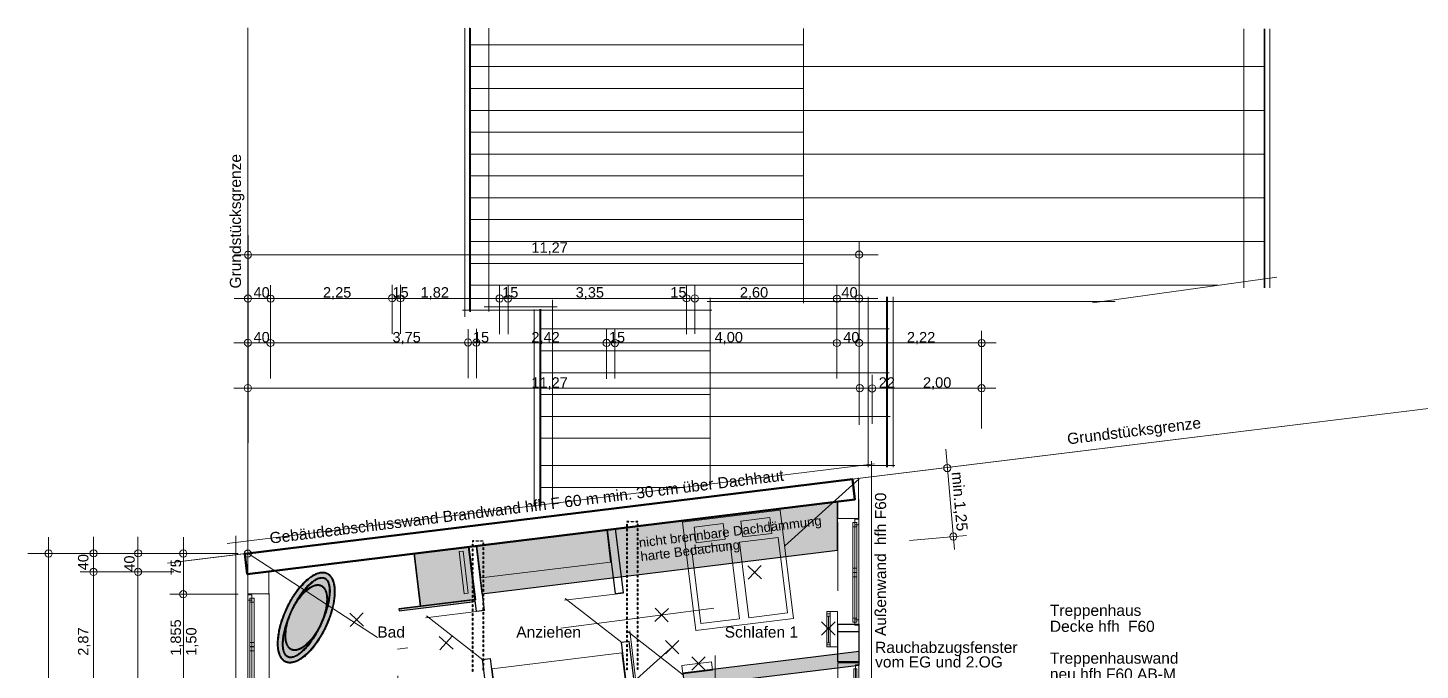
# Model space of a CAD drawing. Header units: millimetres. Extents: x 1501 to 41669, y -35 to 29713.
# Drawn here: x 1501 to 26954, y 17959 to 29713 of the extents above; entities that cross this region are included whole.
import ezdxf

# ---------------------------------------------------------------- set-up
doc = ezdxf.new("R2010")
doc.units = ezdxf.units.MM
doc.header["$LTSCALE"] = 50
doc.linetypes.add('PDF_56-4_56-4_0-0_0-0', pattern=[112.8, 56.4, -56.4, 0, 0])
for name, color, linetype in [('00_Wand_Bestand', 7, 'Continuous'), ('03_Sanitaer', 5, 'Continuous'), ('05_Linien_stark', 7, 'Continuous'), ('06_Linien_fein', 3, 'Continuous'), ('07_Bemassung', 6, 'Continuous'), ('10_Text', 7, 'Continuous'), ('11_Sonstiges', 30, 'Continuous')]:
    doc.layers.add(name, color=color, linetype=linetype)
doc.styles.add('PLAN', font='arial.ttf')

msp = doc.modelspace()

# ---------------------------------------------------------------- hatches: boundary and pattern name
at = {"layer": '00_Wand_Bestand'}
msp.add_hatch(color=7, dxfattribs=at).paths.add_polyline_path([(16698, 18302), (13474, 17906), (13504, 17658), (16698, 18050)])
at = {"layer": '03_Sanitaer', "transparency": 33554569}
msp.add_hatch(color=7, dxfattribs=at).paths.add_polyline_path([(8562, 20098), (9564, 20221), (9684, 19246), (8682, 19123)])
at = {"layer": '03_Sanitaer', "transparency": 33554559}
for points in [[(6211, 18107), (6199, 18114), (6187, 18121), (6176, 18129), (6166, 18138), (6156, 18147), (6146, 18158), (6137, 18169), (6129, 18181), (6121, 18194), (6113, 18208), (6107, 18222), (6100, 18237), (6095, 18253), (6089, 18269), (6085, 18286), (6080, 18304), (6077, 18322), (6074, 18341), (6071, 18360), (6069, 18380), (6068, 18401), (6067, 18422), (6067, 18443), (6067, 18465), (6067, 18488), (6069, 18511), (6070, 18534), (6073, 18558), (6075, 18582), (6079, 18607), (6083, 18631), (6087, 18657), (6092, 18682), (6097, 18708), (6103, 18734), (6110, 18761), (6117, 18787), (6124, 18814), (6133, 18841), (6141, 18868), (6150, 18896), (6160, 18923), (6170, 18951), (6181, 18979), (6192, 19007), (6204, 19035), (6216, 19063), (6229, 19091), (6243, 19119), (6256, 19146), (6270, 19173), (6284, 19200), (6298, 19226), (6313, 19252), (6328, 19277), (6343, 19301), (6358, 19325), (6374, 19349), (6390, 19372), (6406, 19395), (6422, 19417), (6438, 19438), (6454, 19459), (6470, 19479), (6487, 19499), (6503, 19517), (6520, 19536), (6537, 19553), (6554, 19571), (6570, 19587), (6587, 19603), (6604, 19617), (6621, 19632), (6637, 19645), (6654, 19658), (6671, 19670), (6687, 19681), (6704, 19692), (6720, 19702), (6737, 19711), (6753, 19719), (6769, 19726), (6785, 19733), (6800, 19739), (6816, 19743), (6831, 19747), (6846, 19750), (6861, 19753), (6876, 19754), (6891, 19754), (6905, 19754), (6919, 19752), (6932, 19750), (6945, 19747), (6958, 19742), (6971, 19737), (6983, 19731), (6995, 19724), (7006, 19715), (7017, 19707), (7027, 19697), (7036, 19686), (7045, 19675), (7054, 19663), (7062, 19650), (7069, 19637), (7076, 19622), (7082, 19607), (7088, 19591), (7093, 19575), (7098, 19558), (7102, 19540), (7105, 19522), (7109, 19503), (7111, 19484), (7113, 19464), (7115, 19443), (7115, 19422), (7116, 19401), (7116, 19379), (7115, 19356), (7114, 19333), (7112, 19310), (7110, 19286), (7107, 19262), (7104, 19238), (7100, 19213), (7095, 19188), (7090, 19162), (7085, 19136), (7079, 19110), (7072, 19084), (7065, 19057), (7058, 19030), (7050, 19003), (7041, 18976), (7032, 18948), (7022, 18921), (7012, 18893), (7001, 18865), (6990, 18837), (6978, 18809), (6966, 18781), (6953, 18753), (6940, 18725), (6926, 18698), (6912, 18671), (6898, 18644), (6884, 18618), (6869, 18593), (6854, 18567), (6839, 18543), (6824, 18519), (6808, 18495), (6793, 18472), (6777, 18450), (6761, 18428), (6745, 18406), (6728, 18385), (6712, 18365), (6695, 18346), (6679, 18327), (6662, 18308), (6646, 18291), (6629, 18274), (6612, 18257), (6595, 18242), (6578, 18227), (6562, 18212), (6545, 18199), (6528, 18186), (6512, 18174), (6495, 18163), (6478, 18152), (6462, 18142), (6446, 18133), (6430, 18125), (6414, 18118), (6398, 18111), (6382, 18106), (6366, 18101), (6351, 18097), (6336, 18094), (6321, 18092), (6306, 18090), (6292, 18090), (6278, 18090), (6264, 18092), (6250, 18094), (6237, 18098), (6224, 18102)], [(6253, 18197), (6243, 18203), (6233, 18209), (6224, 18217), (6215, 18225), (6207, 18235), (6200, 18245), (6193, 18257), (6187, 18269), (6181, 18282), (6176, 18296), (6172, 18311), (6168, 18327), (6165, 18343), (6162, 18360), (6160, 18378), (6159, 18397), (6158, 18416), (6157, 18436), (6158, 18456), (6159, 18477), (6160, 18499), (6162, 18521), (6165, 18544), (6168, 18568), (6171, 18591), (6176, 18616), (6180, 18641), (6186, 18666), (6192, 18691), (6198, 18717), (6205, 18744), (6213, 18770), (6221, 18797), (6230, 18824), (6239, 18852), (6249, 18879), (6259, 18907), (6270, 18935), (6282, 18964), (6294, 18992), (6306, 19020), (6319, 19049), (6333, 19077), (6346, 19105), (6361, 19133), (6375, 19159), (6389, 19186), (6404, 19212), (6419, 19237), (6434, 19262), (6449, 19286), (6464, 19309), (6480, 19332), (6496, 19355), (6511, 19376), (6527, 19397), (6543, 19418), (6559, 19437), (6575, 19456), (6590, 19474), (6606, 19492), (6622, 19508), (6638, 19524), (6654, 19539), (6669, 19554), (6685, 19567), (6700, 19580), (6716, 19591), (6731, 19602), (6746, 19612), (6761, 19621), (6775, 19629), (6790, 19636), (6804, 19642), (6818, 19648), (6832, 19652), (6845, 19655), (6858, 19657), (6871, 19658), (6883, 19658), (6895, 19657), (6907, 19655), (6918, 19652), (6929, 19647), (6940, 19642), (6949, 19635), (6959, 19627), (6967, 19619), (6975, 19609), (6983, 19599), (6989, 19588), (6996, 19575), (7001, 19562), (7006, 19548), (7011, 19533), (7014, 19518), (7018, 19501), (7020, 19484), (7022, 19466), (7024, 19448), (7025, 19428), (7025, 19408), (7025, 19388), (7024, 19367), (7022, 19345), (7020, 19323), (7018, 19300), (7015, 19277), (7011, 19253), (7007, 19228), (7002, 19204), (6997, 19178), (6991, 19153), (6984, 19127), (6977, 19101), (6969, 19074), (6961, 19047), (6952, 19020), (6943, 18992), (6933, 18965), (6923, 18937), (6912, 18909), (6901, 18881), (6889, 18852), (6876, 18824), (6863, 18795), (6850, 18767), (6836, 18739), (6822, 18712), (6808, 18685), (6793, 18658), (6778, 18632), (6764, 18607), (6748, 18582), (6733, 18558), (6718, 18535), (6702, 18512), (6687, 18489), (6671, 18468), (6655, 18447), (6640, 18426), (6624, 18407), (6608, 18388), (6592, 18370), (6576, 18352), (6560, 18336), (6544, 18320), (6529, 18305), (6513, 18291), (6497, 18277), (6482, 18265), (6467, 18253), (6451, 18242), (6436, 18232), (6422, 18223), (6407, 18215), (6393, 18208), (6378, 18202), (6364, 18197), (6351, 18192), (6337, 18189), (6324, 18187), (6312, 18186), (6299, 18186), (6287, 18187), (6275, 18189), (6264, 18193)], [(6316, 18333), (6306, 18339), (6296, 18345), (6286, 18352), (6277, 18360), (6268, 18369), (6260, 18379), (6253, 18390), (6246, 18401), (6240, 18413), (6234, 18425), (6228, 18439), (6224, 18453), (6219, 18467), (6216, 18483), (6212, 18498), (6210, 18515), (6208, 18532), (6206, 18549), (6205, 18567), (6205, 18586), (6205, 18605), (6205, 18624), (6207, 18644), (6208, 18664), (6211, 18685), (6213, 18706), (6217, 18727), (6220, 18749), (6225, 18771), (6230, 18793), (6235, 18815), (6241, 18838), (6248, 18861), (6255, 18884), (6262, 18907), (6271, 18931), (6279, 18954), (6288, 18978), (6298, 19001), (6308, 19025), (6319, 19049), (6331, 19072), (6342, 19096), (6354, 19118), (6366, 19141), (6379, 19162), (6391, 19184), (6404, 19204), (6417, 19225), (6431, 19244), (6444, 19263), (6458, 19282), (6472, 19300), (6486, 19317), (6500, 19334), (6514, 19351), (6528, 19366), (6543, 19381), (6557, 19395), (6571, 19409), (6586, 19422), (6600, 19434), (6615, 19446), (6629, 19457), (6644, 19467), (6658, 19476), (6672, 19485), (6686, 19492), (6701, 19499), (6714, 19505), (6728, 19511), (6742, 19515), (6755, 19519), (6769, 19522), (6782, 19524), (6794, 19525), (6807, 19525), (6819, 19524), (6831, 19522), (6843, 19519), (6855, 19516), (6866, 19511), (6877, 19506), (6887, 19499), (6896, 19492), (6905, 19484), (6914, 19475), (6922, 19465), (6930, 19455), (6936, 19443), (6943, 19431), (6949, 19419), (6954, 19405), (6959, 19391), (6963, 19377), (6967, 19362), (6970, 19346), (6972, 19329), (6975, 19312), (6976, 19295), (6977, 19277), (6978, 19258), (6977, 19239), (6977, 19220), (6976, 19200), (6974, 19180), (6972, 19159), (6969, 19138), (6966, 19117), (6962, 19095), (6958, 19073), (6953, 19051), (6947, 19029), (6941, 19006), (6935, 18983), (6928, 18960), (6920, 18937), (6912, 18914), (6903, 18890), (6894, 18867), (6884, 18843), (6874, 18819), (6863, 18795), (6852, 18772), (6840, 18749), (6828, 18726), (6816, 18704), (6804, 18682), (6791, 18661), (6778, 18640), (6765, 18620), (6752, 18600), (6738, 18581), (6725, 18562), (6711, 18544), (6697, 18527), (6683, 18510), (6668, 18494), (6654, 18478), (6640, 18463), (6625, 18449), (6611, 18435), (6596, 18422), (6582, 18410), (6567, 18398), (6553, 18388), (6539, 18378), (6524, 18368), (6510, 18360), (6496, 18352), (6482, 18345), (6468, 18339), (6454, 18333), (6440, 18329), (6427, 18325), (6414, 18322), (6401, 18321), (6388, 18320), (6375, 18319), (6363, 18320), (6351, 18322), (6339, 18325), (6328, 18328)]]:
    msp.add_hatch(color=7, dxfattribs=at).paths.add_polyline_path(points)
at = {"layer": '11_Sonstiges', "transparency": 33554559}
msp.add_hatch(color=7, dxfattribs=at).paths.add_polyline_path([(16303, 21039), (9696, 20228), (9803, 19356), (16305, 20154)])
at = {"layer": '11_Sonstiges'}
msp.add_hatch(color=7, dxfattribs=at).paths.add_polyline_path([(8286, 19080), (8290, 19043), (9676, 19213), (9672, 19250)])

# ---------------------------------------------------------------- linework, layer by layer
at = {"layer": '00_Wand_Bestand'}
msp.add_lwpolyline([(16698, 18302), (13474, 17906), (13504, 17658), (16698, 18050)], close=True, dxfattribs=at)
at = {"layer": '03_Sanitaer'}
for points in [[(8562, 20098), (9564, 20221), (9684, 19246), (8682, 19123)], [(6211, 18107), (6199, 18114), (6187, 18121), (6176, 18129), (6166, 18138), (6156, 18147), (6146, 18158), (6137, 18169), (6129, 18181), (6121, 18194), (6113, 18208), (6107, 18222), (6100, 18237), (6095, 18253), (6089, 18269), (6085, 18286), (6080, 18304), (6077, 18322), (6074, 18341), (6071, 18360), (6069, 18380), (6068, 18401), (6067, 18422), (6067, 18443), (6067, 18465), (6067, 18488), (6069, 18511), (6070, 18534), (6073, 18558), (6075, 18582), (6079, 18607), (6083, 18631), (6087, 18657), (6092, 18682), (6097, 18708), (6103, 18734), (6110, 18761), (6117, 18787), (6124, 18814), (6133, 18841), (6141, 18868), (6150, 18896), (6160, 18923), (6170, 18951), (6181, 18979), (6192, 19007), (6204, 19035), (6216, 19063), (6229, 19091), (6243, 19119), (6256, 19146), (6270, 19173), (6284, 19200), (6298, 19226), (6313, 19252), (6328, 19277), (6343, 19301), (6358, 19325), (6374, 19349), (6390, 19372), (6406, 19395), (6422, 19417), (6438, 19438), (6454, 19459), (6470, 19479), (6487, 19499), (6503, 19517), (6520, 19536), (6537, 19553), (6554, 19571), (6570, 19587), (6587, 19603), (6604, 19617), (6621, 19632), (6637, 19645), (6654, 19658), (6671, 19670), (6687, 19681), (6704, 19692), (6720, 19702), (6737, 19711), (6753, 19719), (6769, 19726), (6785, 19733), (6800, 19739), (6816, 19743), (6831, 19747), (6846, 19750), (6861, 19753), (6876, 19754), (6891, 19754), (6905, 19754), (6919, 19752), (6932, 19750), (6945, 19747), (6958, 19742), (6971, 19737), (6983, 19731), (6995, 19724), (7006, 19715), (7017, 19707), (7027, 19697), (7036, 19686), (7045, 19675), (7054, 19663), (7062, 19650), (7069, 19637), (7076, 19622), (7082, 19607), (7088, 19591), (7093, 19575), (7098, 19558), (7102, 19540), (7105, 19522), (7109, 19503), (7111, 19484), (7113, 19464), (7115, 19443), (7115, 19422), (7116, 19401), (7116, 19379), (7115, 19356), (7114, 19333), (7112, 19310), (7110, 19286), (7107, 19262), (7104, 19238), (7100, 19213), (7095, 19188), (7090, 19162), (7085, 19136), (7079, 19110), (7072, 19084), (7065, 19057), (7058, 19030), (7050, 19003), (7041, 18976), (7032, 18948), (7022, 18921), (7012, 18893), (7001, 18865), (6990, 18837), (6978, 18809), (6966, 18781), (6953, 18753), (6940, 18725), (6926, 18698), (6912, 18671), (6898, 18644), (6884, 18618), (6869, 18593), (6854, 18567), (6839, 18543), (6824, 18519), (6808, 18495), (6793, 18472), (6777, 18450), (6761, 18428), (6745, 18406), (6728, 18385), (6712, 18365), (6695, 18346), (6679, 18327), (6662, 18308), (6646, 18291), (6629, 18274), (6612, 18257), (6595, 18242), (6578, 18227), (6562, 18212), (6545, 18199), (6528, 18186), (6512, 18174), (6495, 18163), (6478, 18152), (6462, 18142), (6446, 18133), (6430, 18125), (6414, 18118), (6398, 18111), (6382, 18106), (6366, 18101), (6351, 18097), (6336, 18094), (6321, 18092), (6306, 18090), (6292, 18090), (6278, 18090), (6264, 18092), (6250, 18094), (6237, 18098), (6224, 18102)], [(6253, 18197), (6243, 18203), (6233, 18209), (6224, 18217), (6215, 18225), (6207, 18235), (6200, 18245), (6193, 18257), (6187, 18269), (6181, 18282), (6176, 18296), (6172, 18311), (6168, 18327), (6165, 18343), (6162, 18360), (6160, 18378), (6159, 18397), (6158, 18416), (6157, 18436), (6158, 18456), (6159, 18477), (6160, 18499), (6162, 18521), (6165, 18544), (6168, 18568), (6171, 18591), (6176, 18616), (6180, 18641), (6186, 18666), (6192, 18691), (6198, 18717), (6205, 18744), (6213, 18770), (6221, 18797), (6230, 18824), (6239, 18852), (6249, 18879), (6259, 18907), (6270, 18935), (6282, 18964), (6294, 18992), (6306, 19020), (6319, 19049), (6333, 19077), (6346, 19105), (6361, 19133), (6375, 19159), (6389, 19186), (6404, 19212), (6419, 19237), (6434, 19262), (6449, 19286), (6464, 19309), (6480, 19332), (6496, 19355), (6511, 19376), (6527, 19397), (6543, 19418), (6559, 19437), (6575, 19456), (6590, 19474), (6606, 19492), (6622, 19508), (6638, 19524), (6654, 19539), (6669, 19554), (6685, 19567), (6700, 19580), (6716, 19591), (6731, 19602), (6746, 19612), (6761, 19621), (6775, 19629), (6790, 19636), (6804, 19642), (6818, 19648), (6832, 19652), (6845, 19655), (6858, 19657), (6871, 19658), (6883, 19658), (6895, 19657), (6907, 19655), (6918, 19652), (6929, 19647), (6940, 19642), (6949, 19635), (6959, 19627), (6967, 19619), (6975, 19609), (6983, 19599), (6989, 19588), (6996, 19575), (7001, 19562), (7006, 19548), (7011, 19533), (7014, 19518), (7018, 19501), (7020, 19484), (7022, 19466), (7024, 19448), (7025, 19428), (7025, 19408), (7025, 19388), (7024, 19367), (7022, 19345), (7020, 19323), (7018, 19300), (7015, 19277), (7011, 19253), (7007, 19228), (7002, 19204), (6997, 19178), (6991, 19153), (6984, 19127), (6977, 19101), (6969, 19074), (6961, 19047), (6952, 19020), (6943, 18992), (6933, 18965), (6923, 18937), (6912, 18909), (6901, 18881), (6889, 18852), (6876, 18824), (6863, 18795), (6850, 18767), (6836, 18739), (6822, 18712), (6808, 18685), (6793, 18658), (6778, 18632), (6764, 18607), (6748, 18582), (6733, 18558), (6718, 18535), (6702, 18512), (6687, 18489), (6671, 18468), (6655, 18447), (6640, 18426), (6624, 18407), (6608, 18388), (6592, 18370), (6576, 18352), (6560, 18336), (6544, 18320), (6529, 18305), (6513, 18291), (6497, 18277), (6482, 18265), (6467, 18253), (6451, 18242), (6436, 18232), (6422, 18223), (6407, 18215), (6393, 18208), (6378, 18202), (6364, 18197), (6351, 18192), (6337, 18189), (6324, 18187), (6312, 18186), (6299, 18186), (6287, 18187), (6275, 18189), (6264, 18193)], [(6316, 18333), (6306, 18339), (6296, 18345), (6286, 18352), (6277, 18360), (6268, 18369), (6260, 18379), (6253, 18390), (6246, 18401), (6240, 18413), (6234, 18425), (6228, 18439), (6224, 18453), (6219, 18467), (6216, 18483), (6212, 18498), (6210, 18515), (6208, 18532), (6206, 18549), (6205, 18567), (6205, 18586), (6205, 18605), (6205, 18624), (6207, 18644), (6208, 18664), (6211, 18685), (6213, 18706), (6217, 18727), (6220, 18749), (6225, 18771), (6230, 18793), (6235, 18815), (6241, 18838), (6248, 18861), (6255, 18884), (6262, 18907), (6271, 18931), (6279, 18954), (6288, 18978), (6298, 19001), (6308, 19025), (6319, 19049), (6331, 19072), (6342, 19096), (6354, 19118), (6366, 19141), (6379, 19162), (6391, 19184), (6404, 19204), (6417, 19225), (6431, 19244), (6444, 19263), (6458, 19282), (6472, 19300), (6486, 19317), (6500, 19334), (6514, 19351), (6528, 19366), (6543, 19381), (6557, 19395), (6571, 19409), (6586, 19422), (6600, 19434), (6615, 19446), (6629, 19457), (6644, 19467), (6658, 19476), (6672, 19485), (6686, 19492), (6701, 19499), (6714, 19505), (6728, 19511), (6742, 19515), (6755, 19519), (6769, 19522), (6782, 19524), (6794, 19525), (6807, 19525), (6819, 19524), (6831, 19522), (6843, 19519), (6855, 19516), (6866, 19511), (6877, 19506), (6887, 19499), (6896, 19492), (6905, 19484), (6914, 19475), (6922, 19465), (6930, 19455), (6936, 19443), (6943, 19431), (6949, 19419), (6954, 19405), (6959, 19391), (6963, 19377), (6967, 19362), (6970, 19346), (6972, 19329), (6975, 19312), (6976, 19295), (6977, 19277), (6978, 19258), (6977, 19239), (6977, 19220), (6976, 19200), (6974, 19180), (6972, 19159), (6969, 19138), (6966, 19117), (6962, 19095), (6958, 19073), (6953, 19051), (6947, 19029), (6941, 19006), (6935, 18983), (6928, 18960), (6920, 18937), (6912, 18914), (6903, 18890), (6894, 18867), (6884, 18843), (6874, 18819), (6863, 18795), (6852, 18772), (6840, 18749), (6828, 18726), (6816, 18704), (6804, 18682), (6791, 18661), (6778, 18640), (6765, 18620), (6752, 18600), (6738, 18581), (6725, 18562), (6711, 18544), (6697, 18527), (6683, 18510), (6668, 18494), (6654, 18478), (6640, 18463), (6625, 18449), (6611, 18435), (6596, 18422), (6582, 18410), (6567, 18398), (6553, 18388), (6539, 18378), (6524, 18368), (6510, 18360), (6496, 18352), (6482, 18345), (6468, 18339), (6454, 18333), (6440, 18329), (6427, 18325), (6414, 18322), (6401, 18321), (6388, 18320), (6375, 18319), (6363, 18320), (6351, 18322), (6339, 18325), (6328, 18328)]]:
    msp.add_lwpolyline(points, close=True, dxfattribs=at)
at = {"layer": '05_Linien_stark', "lineweight": 15}
for p, q in [((5940, 25005), (5940, 24106)), ((8160, 25011), (8160, 24111)), ((8160, 25011), (8160, 24111)), ((8314, 25013), (8314, 24113)), ((10126, 25005), (10126, 24106)), ((10126, 25005), (10126, 24106)), ((10280, 25007), (10280, 24108)), ((13543, 25009), (13543, 24109)), ((13543, 25009), (13543, 24109)), ((13696, 25011), (13696, 24111)), ((16293, 25005), (16293, 24106)), ((5940, 24195), (5940, 23295)), ((9548, 24202), (9548, 23302)), ((9548, 24202), (9548, 23302)), ((9701, 24203), (9701, 23304)), ((12081, 24192), (12081, 23293)), ((12081, 24192), (12081, 23293)), ((12235, 24194), (12235, 23295)), ((16292, 24196), (16292, 23297)), ((16938, 23365), (16938, 22466)), ((18663, 20425), (17617, 20334)), ((2455, 19757), (3355, 19757)), ((2455, 19757), (3355, 19757)), ((2455, 19757), (3355, 19757)), ((2455, 19757), (3355, 19757)), ((3270, 19757), (4170, 19757)), ((3270, 19757), (4170, 19757)), ((3270, 19757), (4170, 19757)), ((3270, 19757), (4170, 19757)), ((4094, 19349), (5346, 19349))]:
    msp.add_line(p, q, dxfattribs=at)
at = {"layer": '05_Linien_stark', "lineweight": 20}
for p, q in [((16689, 21477), (16689, 20728)), ((16309, 21055), (16309, 20727)), ((16299, 20736), (16700, 20736)), ((5907, 19779), (5907, 19344)), ((5517, 19354), (5916, 19354))]:
    msp.add_line(p, q, dxfattribs=at)
at = {"layer": '05_Linien_stark', "lineweight": 50}
msp.add_lwpolyline([(5465, 20089), (5511, 19718), (16622, 21083), (16577, 21453)], close=True, dxfattribs=at)
at = {"layer": '05_Linien_stark', "lineweight": 20}
for points in [[(16580, 20659), (16656, 20659), (16656, 19749), (16580, 19749)], [(16620, 20722), (16695, 20722), (16695, 18878), (16620, 18878)], [(16620, 20620), (16695, 20620), (16695, 18784), (16620, 18784)], [(16581, 20583), (16656, 20583), (16656, 19828), (16581, 19828)], [(16580, 19746), (16656, 19746), (16656, 18836), (16580, 18836)], [(16581, 19669), (16656, 19669), (16656, 18912), (16581, 18912)], [(5522, 19359), (5914, 19359), (5914, 7456), (5522, 7456)], [(5522, 19338), (5597, 19338), (5597, 17542), (5522, 17542)], [(5522, 19238), (5597, 19238), (5597, 17451), (5522, 17451)], [(5561, 19277), (5636, 19277), (5636, 18391), (5561, 18391)], [(5561, 19203), (5636, 19203), (5636, 18467), (5561, 18467)], [(5561, 18387), (5636, 18387), (5636, 17501), (5561, 17501)], [(5561, 18312), (5636, 18312), (5636, 17575), (5561, 17575)], [(16307, 18093), (16693, 18093), (16693, 15701), (16307, 15701)], [(16599, 17984), (16659, 17984), (16659, 16999), (16599, 16999)], [(16629, 18056), (16690, 18056), (16690, 16920), (16629, 16920)]]:
    msp.add_lwpolyline(points, close=True, dxfattribs=at)
at = {"layer": '05_Linien_stark', "lineweight": 18}
for points in [[(12083, 20525), (12155, 19938), (9782, 19647), (9710, 20234)], [(8567, 20094), (9560, 20216), (9679, 19250), (8685, 19128)], [(12360, 18278), (12432, 17691), (10059, 17399), (9987, 17986)]]:
    msp.add_lwpolyline(points, close=True, dxfattribs=at)
at = {"layer": '05_Linien_stark', "lineweight": 25}
for points in [[(12382, 19373), (12242, 19356), (12098, 20533), (12237, 20550)], [(16307, 18803), (16694, 18803), (16694, 18661), (16307, 18661)], [(16307, 18803), (16693, 18803), (16693, 18111), (16307, 18111)], [(10048, 17391), (9908, 17374), (9812, 18154), (9952, 18171)]]:
    msp.add_lwpolyline(points, close=True, dxfattribs=at)
at = {"layer": '05_Linien_stark', "lineweight": 15}
for points in [[(16105, 19031), (16304, 19031), (16304, 18388), (16105, 18388)], [(16106, 19031), (16169, 19031), (16169, 18388), (16106, 18388)], [(16106, 18988), (16169, 18988), (16169, 18424), (16106, 18424)], [(16106, 18948), (16169, 18948), (16169, 18460), (16106, 18460)], [(13454, 18042), (13473, 17890), (14018, 17957), (13999, 18109)]]:
    msp.add_lwpolyline(points, close=True, dxfattribs=at)
at = {"layer": '06_Linien_fein', "lineweight": 9}
for p, q in [((9491, 24427), (9491, 29709)), ((9577, 24520), (9577, 29710)), ((9595, 24519), (9595, 29708)), ((9929, 24520), (9929, 29709)), ((15684, 24675), (15684, 29703)), ((23731, 24957), (23731, 29695)), ((24101, 24957), (24101, 29695)), ((24115, 24957), (24115, 29695)), ((24209, 24957), (24209, 29695)), ((9586, 29403), (15683, 29403)), ((9586, 29003), (24094, 29003)), ((9586, 28603), (15683, 28603)), ((9586, 28203), (24094, 28203)), ((9586, 27803), (15683, 27803)), ((9586, 27403), (24094, 27403)), ((9586, 27003), (15683, 27003)), ((9586, 26603), (24094, 26603)), ((9586, 26203), (15683, 26203)), ((9586, 25803), (24094, 25803)), ((9586, 25403), (15683, 25403)), ((9586, 25003), (23260, 25003)), ((24337, 25151), (20967, 24678)), ((11091, 20994), (11091, 24733)), ((13922, 24703), (21376, 24703)), ((13975, 21274), (13975, 24775)), ((16864, 21675), (16864, 24789)), ((17201, 21675), (17201, 24789)), ((17219, 21675), (17219, 24789)), ((17323, 21675), (17323, 24788)), ((9449, 24545), (14004, 24545)), ((9842, 24607), (11180, 24607)), ((10756, 20950), (10756, 24560)), ((10861, 20951), (10861, 24562)), ((10882, 20952), (10882, 24563)), ((10881, 24203), (17246, 24203)), ((10882, 23803), (13983, 23803)), ((10878, 23403), (17246, 23403)), ((10882, 23003), (13980, 23003)), ((10882, 22603), (17263, 22603)), ((10882, 22203), (13980, 22203)), ((5148, 20280), (16979, 21732)), ((10882, 21703), (17352, 21703)), ((16924, 7311), (16924, 21782)), ((10882, 21303), (13489, 21303)), ((5303, 6522), (5303, 20419)), ((16619, 19826), (16619, 20586)), ((16619, 18908), (16619, 19671)), ((12388, 19371), (11310, 19239)), ((5598, 18465), (5598, 19206)), ((11325, 19273), (12358, 18466)), ((16137, 18457), (16137, 18945)), ((5598, 17571), (5598, 18314))]:
    msp.add_line(p, q, dxfattribs=at)
at = {"layer": '06_Linien_fein', "linetype": 'PDF_56-4_56-4_0-0_0-0', "lineweight": 9}
for p, q in [((16306, 8130), (16306, 20668)), ((14068, 9770), (14068, 19105))]:
    msp.add_line(p, q, dxfattribs=at)
at = {"layer": '06_Linien_fein', "lineweight": 5}
for p, q in [((14916, 19631), (14664, 19866)), ((14916, 19631), (14664, 19866)), ((14672, 19622), (14908, 19875)), ((14672, 19622), (14908, 19875)), ((13208, 18843), (12968, 19092)), ((13208, 18843), (12968, 19092)), ((7640, 18766), (7388, 19002)), ((7640, 18766), (7388, 19002)), ((7396, 18758), (7632, 19010)), ((7396, 18758), (7632, 19010)), ((12964, 18847), (13212, 19087)), ((12964, 18847), (13212, 19087)), ((16013, 18599), (16258, 18843)), ((16258, 18599), (16013, 18843)), ((16013, 18599), (16258, 18843)), ((16258, 18599), (16013, 18843)), ((9031, 18333), (9267, 18585)), ((9031, 18333), (9267, 18585)), ((9275, 18341), (9023, 18577)), ((9275, 18341), (9023, 18577)), ((13159, 18258), (13403, 18502)), ((13403, 18258), (13159, 18502)), ((13159, 18258), (13403, 18502)), ((13403, 18258), (13159, 18502)), ((13640, 17962), (13884, 18206)), ((13884, 17962), (13640, 18206)), ((13640, 17962), (13884, 18206)), ((13884, 17962), (13640, 18206))]:
    msp.add_line(p, q, dxfattribs=at)
for points in [[(13712, 18684), (15499, 18903), (15255, 20888), (13468, 20669)], [(13717, 20288), (14247, 20354), (14212, 20643), (13681, 20577)], [(14571, 20398), (15102, 20463), (15066, 20752), (14536, 20687)], [(14679, 18919), (15389, 19006), (15219, 20387), (14510, 20300)], [(13802, 18811), (14512, 18899), (14343, 20279), (13633, 20192)]]:
    msp.add_lwpolyline(points, close=True, dxfattribs=at)
at = {"layer": '06_Linien_fein', "lineweight": 9}
msp.add_lwpolyline([(9552, 19366), (9479, 19357), (9384, 20130), (9457, 20139)], close=True, dxfattribs=at)
at = {"layer": '06_Linien_fein'}
for points in [[(6211, 18107), (6199, 18114), (6187, 18121), (6176, 18129), (6166, 18138), (6156, 18147), (6146, 18158), (6137, 18169), (6129, 18181), (6121, 18194), (6113, 18208), (6107, 18222), (6100, 18237), (6095, 18253), (6089, 18269), (6085, 18286), (6080, 18304), (6077, 18322), (6074, 18341), (6071, 18360), (6069, 18380), (6068, 18401), (6067, 18422), (6067, 18443), (6067, 18465), (6067, 18488), (6069, 18511), (6070, 18534), (6073, 18558), (6075, 18582), (6079, 18607), (6083, 18631), (6087, 18657), (6092, 18682), (6097, 18708), (6103, 18734), (6110, 18761), (6117, 18787), (6124, 18814), (6133, 18841), (6141, 18868), (6150, 18896), (6160, 18923), (6170, 18951), (6181, 18979), (6192, 19007), (6204, 19035), (6216, 19063), (6229, 19091), (6243, 19119), (6256, 19146), (6270, 19173), (6284, 19200), (6298, 19226), (6313, 19252), (6328, 19277), (6343, 19301), (6358, 19325), (6374, 19349), (6390, 19372), (6406, 19395), (6422, 19417), (6438, 19438), (6454, 19459), (6470, 19479), (6487, 19499), (6503, 19517), (6520, 19536), (6537, 19553), (6554, 19571), (6570, 19587), (6587, 19603), (6604, 19617), (6621, 19632), (6637, 19645), (6654, 19658), (6671, 19670), (6687, 19681), (6704, 19692), (6720, 19702), (6737, 19711), (6753, 19719), (6769, 19726), (6785, 19733), (6800, 19739), (6816, 19743), (6831, 19747), (6846, 19750), (6861, 19753), (6876, 19754), (6891, 19754), (6905, 19754), (6919, 19752), (6932, 19750), (6945, 19747), (6958, 19742), (6971, 19737), (6983, 19731), (6995, 19724), (7006, 19715), (7017, 19707), (7027, 19697), (7036, 19686), (7045, 19675), (7054, 19663), (7062, 19650), (7069, 19637), (7076, 19622), (7082, 19607), (7088, 19591), (7093, 19575), (7098, 19558), (7102, 19540), (7105, 19522), (7109, 19503), (7111, 19484), (7113, 19464), (7115, 19443), (7115, 19422), (7116, 19401), (7116, 19379), (7115, 19356), (7114, 19333), (7112, 19310), (7110, 19286), (7107, 19262), (7104, 19238), (7100, 19213), (7095, 19188), (7090, 19162), (7085, 19136), (7079, 19110), (7072, 19084), (7065, 19057), (7058, 19030), (7050, 19003), (7041, 18976), (7032, 18948), (7022, 18921), (7012, 18893), (7001, 18865), (6990, 18837), (6978, 18809), (6966, 18781), (6953, 18753), (6940, 18725), (6926, 18698), (6912, 18671), (6898, 18644), (6884, 18618), (6869, 18593), (6854, 18567), (6839, 18543), (6824, 18519), (6808, 18495), (6793, 18472), (6777, 18450), (6761, 18428), (6745, 18406), (6728, 18385), (6712, 18365), (6695, 18346), (6679, 18327), (6662, 18308), (6646, 18291), (6629, 18274), (6612, 18257), (6595, 18242), (6578, 18227), (6562, 18212), (6545, 18199), (6528, 18186), (6512, 18174), (6495, 18163), (6478, 18152), (6462, 18142), (6446, 18133), (6430, 18125), (6414, 18118), (6398, 18111), (6382, 18106), (6366, 18101), (6351, 18097), (6336, 18094), (6321, 18092), (6306, 18090), (6292, 18090), (6278, 18090), (6264, 18092), (6250, 18094), (6237, 18098), (6224, 18102)], [(6216, 18118), (6205, 18125), (6193, 18131), (6183, 18139), (6172, 18148), (6163, 18157), (6154, 18168), (6145, 18179), (6137, 18191), (6130, 18203), (6123, 18217), (6116, 18231), (6110, 18245), (6105, 18261), (6100, 18277), (6096, 18293), (6092, 18310), (6088, 18328), (6085, 18347), (6083, 18366), (6080, 18404), (6079, 18445), (6080, 18487), (6082, 18531), (6087, 18577), (6094, 18623), (6102, 18672), (6113, 18721), (6125, 18771), (6140, 18822), (6156, 18874), (6174, 18926), (6194, 18979), (6216, 19032), (6240, 19086), (6266, 19138), (6293, 19189), (6320, 19239), (6348, 19287), (6378, 19332), (6407, 19376), (6438, 19418), (6469, 19458), (6500, 19495), (6532, 19530), (6564, 19563), (6596, 19594), (6627, 19621), (6659, 19647), (6691, 19669), (6707, 19679), (6723, 19689), (6739, 19698), (6754, 19706), (6770, 19713), (6785, 19720), (6801, 19726), (6816, 19731), (6830, 19735), (6845, 19738), (6860, 19740), (6874, 19742), (6888, 19742), (6902, 19742), (6915, 19740), (6928, 19738), (6941, 19735), (6954, 19731), (6966, 19726), (6978, 19720), (6989, 19713), (7000, 19705), (7010, 19696), (7020, 19687), (7029, 19676), (7037, 19665), (7045, 19654), (7053, 19641), (7060, 19628), (7066, 19614), (7072, 19599), (7078, 19584), (7082, 19568), (7087, 19551), (7091, 19534), (7094, 19516), (7097, 19498), (7099, 19479), (7102, 19440), (7104, 19399), (7103, 19357), (7100, 19313), (7095, 19268), (7089, 19221), (7080, 19173), (7070, 19123), (7057, 19073), (7043, 19022), (7026, 18970), (7008, 18918), (6988, 18865), (6966, 18812), (6942, 18759), (6916, 18706), (6890, 18655), (6862, 18605), (6834, 18558), (6805, 18512), (6775, 18468), (6744, 18426), (6713, 18387), (6682, 18349), (6651, 18314), (6619, 18281), (6587, 18251), (6555, 18223), (6523, 18198), (6491, 18175), (6475, 18165), (6459, 18155), (6444, 18146), (6428, 18138), (6412, 18131), (6397, 18124), (6382, 18119), (6367, 18114), (6352, 18110), (6337, 18106), (6323, 18104), (6309, 18103), (6295, 18102), (6281, 18102), (6267, 18104), (6254, 18106), (6241, 18109), (6229, 18113), (6216, 18118)], [(6253, 18197), (6243, 18203), (6233, 18209), (6224, 18217), (6215, 18225), (6207, 18235), (6200, 18245), (6193, 18257), (6187, 18269), (6181, 18282), (6176, 18296), (6172, 18311), (6168, 18327), (6165, 18343), (6162, 18360), (6160, 18378), (6159, 18397), (6158, 18416), (6157, 18436), (6158, 18456), (6159, 18477), (6160, 18499), (6162, 18521), (6165, 18544), (6168, 18568), (6171, 18591), (6176, 18616), (6180, 18641), (6186, 18666), (6192, 18691), (6198, 18717), (6205, 18744), (6213, 18770), (6221, 18797), (6230, 18824), (6239, 18852), (6249, 18879), (6259, 18907), (6270, 18935), (6282, 18964), (6294, 18992), (6306, 19020), (6319, 19049), (6333, 19077), (6346, 19105), (6361, 19133), (6375, 19159), (6389, 19186), (6404, 19212), (6419, 19237), (6434, 19262), (6449, 19286), (6464, 19309), (6480, 19332), (6496, 19355), (6511, 19376), (6527, 19397), (6543, 19418), (6559, 19437), (6575, 19456), (6590, 19474), (6606, 19492), (6622, 19508), (6638, 19524), (6654, 19539), (6669, 19554), (6685, 19567), (6700, 19580), (6716, 19591), (6731, 19602), (6746, 19612), (6761, 19621), (6775, 19629), (6790, 19636), (6804, 19642), (6818, 19648), (6832, 19652), (6845, 19655), (6858, 19657), (6871, 19658), (6883, 19658), (6895, 19657), (6907, 19655), (6918, 19652), (6929, 19647), (6940, 19642), (6949, 19635), (6959, 19627), (6967, 19619), (6975, 19609), (6983, 19599), (6989, 19588), (6996, 19575), (7001, 19562), (7006, 19548), (7011, 19533), (7014, 19518), (7018, 19501), (7020, 19484), (7022, 19466), (7024, 19448), (7025, 19428), (7025, 19408), (7025, 19388), (7024, 19367), (7022, 19345), (7020, 19323), (7018, 19300), (7015, 19277), (7011, 19253), (7007, 19228), (7002, 19204), (6997, 19178), (6991, 19153), (6984, 19127), (6977, 19101), (6969, 19074), (6961, 19047), (6952, 19020), (6943, 18992), (6933, 18965), (6923, 18937), (6912, 18909), (6901, 18881), (6889, 18852), (6876, 18824), (6863, 18795), (6850, 18767), (6836, 18739), (6822, 18712), (6808, 18685), (6793, 18658), (6778, 18632), (6764, 18607), (6748, 18582), (6733, 18558), (6718, 18535), (6702, 18512), (6687, 18489), (6671, 18468), (6655, 18447), (6640, 18426), (6624, 18407), (6608, 18388), (6592, 18370), (6576, 18352), (6560, 18336), (6544, 18320), (6529, 18305), (6513, 18291), (6497, 18277), (6482, 18265), (6467, 18253), (6451, 18242), (6436, 18232), (6422, 18223), (6407, 18215), (6393, 18208), (6378, 18202), (6364, 18197), (6351, 18192), (6337, 18189), (6324, 18187), (6312, 18186), (6299, 18186), (6287, 18187), (6275, 18189), (6264, 18193)], [(6258, 18208), (6249, 18213), (6240, 18219), (6232, 18225), (6225, 18233), (6218, 18241), (6211, 18250), (6205, 18260), (6199, 18270), (6194, 18282), (6190, 18294), (6186, 18306), (6182, 18319), (6179, 18333), (6176, 18348), (6174, 18363), (6172, 18379), (6171, 18395), (6170, 18412), (6170, 18454), (6172, 18499), (6177, 18546), (6184, 18595), (6194, 18646), (6206, 18700), (6221, 18754), (6238, 18810), (6258, 18867), (6280, 18926), (6304, 18984), (6330, 19044), (6359, 19102), (6388, 19159), (6419, 19213), (6450, 19264), (6482, 19313), (6514, 19360), (6547, 19403), (6580, 19444), (6613, 19481), (6646, 19515), (6679, 19546), (6711, 19572), (6725, 19583), (6738, 19592), (6751, 19601), (6764, 19609), (6777, 19616), (6790, 19623), (6802, 19629), (6815, 19634), (6827, 19638), (6839, 19641), (6850, 19644), (6862, 19645), (6873, 19646), (6884, 19646), (6894, 19645), (6904, 19643), (6914, 19640), (6924, 19636), (6933, 19631), (6942, 19625), (6950, 19619), (6958, 19611), (6965, 19603), (6971, 19594), (6977, 19584), (6983, 19574), (6988, 19563), (6993, 19551), (6997, 19538), (7000, 19525), (7003, 19511), (7006, 19496), (7008, 19481), (7010, 19465), (7011, 19449), (7012, 19432), (7012, 19390), (7010, 19345), (7005, 19298), (6998, 19249), (6988, 19198), (6976, 19145), (6961, 19090), (6944, 19034), (6925, 18977), (6903, 18919), (6878, 18860), (6852, 18801), (6824, 18742), (6794, 18686), (6764, 18632), (6732, 18580), (6700, 18531), (6668, 18484), (6635, 18441), (6602, 18400), (6569, 18363), (6536, 18329), (6504, 18299), (6471, 18272), (6458, 18262), (6444, 18252), (6431, 18243), (6418, 18235), (6405, 18228), (6393, 18221), (6380, 18216), (6368, 18211), (6356, 18206), (6344, 18203), (6332, 18201), (6321, 18199), (6310, 18198), (6299, 18198), (6288, 18199), (6278, 18201), (6268, 18204)], [(6316, 18333), (6306, 18339), (6296, 18345), (6286, 18352), (6277, 18360), (6268, 18369), (6260, 18379), (6253, 18390), (6246, 18401), (6240, 18413), (6234, 18425), (6228, 18439), (6224, 18453), (6219, 18467), (6216, 18483), (6212, 18498), (6210, 18515), (6208, 18532), (6206, 18549), (6205, 18567), (6205, 18586), (6205, 18605), (6205, 18624), (6207, 18644), (6208, 18664), (6211, 18685), (6213, 18706), (6217, 18727), (6220, 18749), (6225, 18771), (6230, 18793), (6235, 18815), (6241, 18838), (6248, 18861), (6255, 18884), (6262, 18907), (6271, 18931), (6279, 18954), (6288, 18978), (6298, 19001), (6308, 19025), (6319, 19049), (6331, 19072), (6342, 19096), (6354, 19118), (6366, 19141), (6379, 19162), (6391, 19184), (6404, 19204), (6417, 19225), (6431, 19244), (6444, 19263), (6458, 19282), (6472, 19300), (6486, 19317), (6500, 19334), (6514, 19351), (6528, 19366), (6543, 19381), (6557, 19395), (6571, 19409), (6586, 19422), (6600, 19434), (6615, 19446), (6629, 19457), (6644, 19467), (6658, 19476), (6672, 19485), (6686, 19492), (6701, 19499), (6714, 19505), (6728, 19511), (6742, 19515), (6755, 19519), (6769, 19522), (6782, 19524), (6794, 19525), (6807, 19525), (6819, 19524), (6831, 19522), (6843, 19519), (6855, 19516), (6866, 19511), (6877, 19506), (6887, 19499), (6896, 19492), (6905, 19484), (6914, 19475), (6922, 19465), (6930, 19455), (6936, 19443), (6943, 19431), (6949, 19419), (6954, 19405), (6959, 19391), (6963, 19377), (6967, 19362), (6970, 19346), (6972, 19329), (6975, 19312), (6976, 19295), (6977, 19277), (6978, 19258), (6977, 19239), (6977, 19220), (6976, 19200), (6974, 19180), (6972, 19159), (6969, 19138), (6966, 19117), (6962, 19095), (6958, 19073), (6953, 19051), (6947, 19029), (6941, 19006), (6935, 18983), (6928, 18960), (6920, 18937), (6912, 18914), (6903, 18890), (6894, 18867), (6884, 18843), (6874, 18819), (6863, 18795), (6852, 18772), (6840, 18749), (6828, 18726), (6816, 18704), (6804, 18682), (6791, 18661), (6778, 18640), (6765, 18620), (6752, 18600), (6738, 18581), (6725, 18562), (6711, 18544), (6697, 18527), (6683, 18510), (6668, 18494), (6654, 18478), (6640, 18463), (6625, 18449), (6611, 18435), (6596, 18422), (6582, 18410), (6567, 18398), (6553, 18388), (6539, 18378), (6524, 18368), (6510, 18360), (6496, 18352), (6482, 18345), (6468, 18339), (6454, 18333), (6440, 18329), (6427, 18325), (6414, 18322), (6401, 18321), (6388, 18320), (6375, 18319), (6363, 18320), (6351, 18322), (6339, 18325), (6328, 18328)], [(6322, 18344), (6311, 18350), (6302, 18356), (6292, 18363), (6284, 18371), (6275, 18380), (6268, 18389), (6261, 18400), (6254, 18411), (6248, 18423), (6243, 18435), (6238, 18448), (6234, 18462), (6230, 18476), (6226, 18491), (6224, 18507), (6221, 18523), (6218, 18556), (6217, 18590), (6218, 18626), (6221, 18663), (6225, 18702), (6232, 18742), (6240, 18783), (6250, 18825), (6263, 18868), (6277, 18911), (6293, 18955), (6311, 18999), (6330, 19044), (6352, 19087), (6374, 19129), (6397, 19170), (6422, 19209), (6446, 19245), (6472, 19280), (6498, 19313), (6524, 19344), (6551, 19372), (6578, 19398), (6605, 19422), (6632, 19443), (6659, 19462), (6673, 19471), (6687, 19478), (6700, 19485), (6714, 19492), (6727, 19497), (6740, 19502), (6753, 19506), (6766, 19509), (6779, 19511), (6791, 19512), (6804, 19513), (6816, 19512), (6827, 19510), (6839, 19508), (6850, 19504), (6861, 19500), (6871, 19495), (6881, 19488), (6890, 19481), (6899, 19473), (6907, 19464), (6914, 19455), (6922, 19444), (6928, 19433), (6934, 19422), (6939, 19409), (6944, 19396), (6949, 19382), (6953, 19368), (6956, 19353), (6959, 19337), (6961, 19321), (6964, 19289), (6965, 19254), (6964, 19218), (6962, 19181), (6957, 19142), (6951, 19102), (6942, 19061), (6932, 19019), (6920, 18976), (6906, 18933), (6890, 18889), (6872, 18845), (6852, 18801), (6831, 18757), (6808, 18715), (6785, 18674), (6761, 18636), (6736, 18599), (6710, 18564), (6684, 18531), (6658, 18500), (6631, 18472), (6604, 18446), (6577, 18422), (6550, 18401), (6523, 18382), (6510, 18374), (6496, 18366), (6482, 18359), (6469, 18352), (6455, 18347), (6442, 18342), (6429, 18338), (6416, 18335), (6403, 18333), (6391, 18332), (6379, 18332), (6367, 18332), (6355, 18334), (6344, 18336), (6332, 18340)]]:
    msp.add_lwpolyline(points, close=True, dxfattribs=at)
at = {"layer": '07_Bemassung', "lineweight": 15}
for p, q in [((5524, 2484), (5524, 29713)), ((5526, 25921), (5526, 22118)), ((16696, 25797), (16696, 22448)), ((5273, 25559), (17046, 25559)), ((5273, 24759), (17042, 24759)), ((5267, 23946), (19205, 23946)), ((18938, 24167), (18938, 22384)), ((4052, 19916), (34741, 23684)), ((4239, 19943), (34927, 23711)), ((5268, 23118), (19200, 23118)), ((18440, 20165), (18280, 22002)), ((1878, 6349), (1878, 20395)), ((2703, 6351), (2703, 20400)), ((3515, 6345), (3515, 20397)), ((4344, 6346), (4344, 20395)), ((1501, 20094), (5349, 20094))]:
    msp.add_line(p, q, dxfattribs=at)
at = {"layer": '07_Bemassung', "linetype": 'PDF_56-4_56-4_0-0_0-0', "lineweight": 9}
for p, q in [((11148, 16463), (16700, 21462)), ((5530, 20094), (11011, 16535)), ((14041, 19092), (8258, 18341)), ((8266, 9393), (8266, 18310))]:
    msp.add_line(p, q, dxfattribs=at)
at = {"layer": '07_Bemassung', "lineweight": 9}
for p, q in [((16694, 5350), (16694, 21088)), ((9850, 19052), (8771, 18920)), ((8787, 18954), (9820, 18147)), ((12454, 18677), (13487, 17869)), ((12637, 17602), (12505, 18681))]:
    msp.add_line(p, q, dxfattribs=at)
at = {"layer": '07_Bemassung'}
for points in [[(16303, 21039), (9696, 20228), (9803, 19356), (16305, 20154)], [(12452, 20673), (12459, 20673), (12487, 20673), (12487, 20680), (12452, 20680)], [(12452, 20630), (12459, 20630), (12459, 20588), (12452, 20588)], [(12530, 20680), (12572, 20680), (12572, 20673), (12530, 20673)], [(12655, 20678), (12655, 20680), (12614, 20680), (12614, 20673), (12655, 20673), (12650, 20678)], [(12648, 20636), (12655, 20636), (12655, 20593), (12648, 20593)], [(12452, 20546), (12459, 20546), (12459, 20503), (12452, 20503)], [(12452, 20461), (12459, 20461), (12459, 20419), (12452, 20419)], [(12452, 20376), (12459, 20376), (12459, 20334), (12452, 20334)], [(12648, 20551), (12655, 20551), (12655, 20509), (12648, 20509)], [(12648, 20466), (12655, 20466), (12655, 20424), (12648, 20424)], [(12648, 20382), (12655, 20382), (12655, 20339), (12648, 20339)], [(9652, 20324), (9627, 20324), (9627, 20307), (9634, 20307), (9634, 20317), (9652, 20317)], [(9627, 20264), (9634, 20264), (9634, 20222), (9627, 20222)], [(9627, 20180), (9634, 20180), (9634, 20137), (9627, 20137)], [(9694, 20324), (9737, 20324), (9737, 20317), (9694, 20317)], [(9779, 20324), (9821, 20324), (9821, 20317), (9779, 20317)], [(9823, 20290), (9830, 20290), (9830, 20248), (9823, 20248)], [(9823, 20205), (9830, 20205), (9830, 20163), (9823, 20163)], [(9823, 20121), (9830, 20121), (9830, 20078), (9823, 20078)], [(12452, 20292), (12459, 20292), (12459, 20249), (12452, 20249)], [(12452, 20207), (12459, 20207), (12459, 20165), (12452, 20165)], [(12452, 20122), (12459, 20122), (12459, 20080), (12452, 20080)], [(12648, 20297), (12655, 20297), (12655, 20255), (12648, 20255)], [(12648, 20212), (12655, 20212), (12655, 20170), (12648, 20170)], [(12648, 20128), (12655, 20128), (12655, 20085), (12648, 20085)], [(9627, 20095), (9634, 20095), (9634, 20053), (9627, 20053)], [(9627, 20010), (9634, 20010), (9634, 19968), (9627, 19968)], [(9627, 19926), (9634, 19926), (9634, 19883), (9627, 19883)], [(9823, 20036), (9830, 20036), (9830, 19994), (9823, 19994)], [(9823, 19951), (9830, 19951), (9830, 19909), (9823, 19909)], [(9823, 19867), (9830, 19867), (9830, 19824), (9823, 19824)], [(12452, 20038), (12459, 20038), (12459, 19995), (12452, 19995)], [(12452, 19953), (12459, 19953), (12459, 19911), (12452, 19911)], [(12452, 19868), (12459, 19868), (12459, 19826), (12452, 19826)], [(12648, 20043), (12655, 20043), (12655, 20001), (12648, 20001)], [(12648, 19958), (12655, 19958), (12655, 19916), (12648, 19916)], [(12648, 19874), (12655, 19874), (12655, 19831), (12648, 19831)], [(9627, 19841), (9634, 19841), (9634, 19799), (9627, 19799)], [(9627, 19756), (9634, 19756), (9634, 19714), (9627, 19714)], [(9627, 19672), (9634, 19672), (9634, 19629), (9627, 19629)], [(9823, 19782), (9830, 19782), (9830, 19740), (9823, 19740)], [(9823, 19697), (9830, 19697), (9830, 19655), (9823, 19655)], [(9823, 19613), (9830, 19613), (9830, 19570), (9823, 19570)], [(12452, 19784), (12459, 19784), (12459, 19741), (12452, 19741)], [(12452, 19699), (12459, 19699), (12459, 19657), (12452, 19657)], [(12452, 19614), (12459, 19614), (12459, 19572), (12452, 19572)], [(12648, 19789), (12655, 19789), (12655, 19747), (12648, 19747)], [(12648, 19704), (12655, 19704), (12655, 19662), (12648, 19662)], [(12648, 19620), (12655, 19620), (12655, 19577), (12648, 19577)], [(9627, 19587), (9634, 19587), (9634, 19545), (9627, 19545)], [(9627, 19502), (9634, 19502), (9634, 19460), (9627, 19460)], [(9627, 19418), (9634, 19418), (9634, 19375), (9627, 19375)], [(9823, 19528), (9830, 19528), (9830, 19486), (9823, 19486)], [(9823, 19443), (9830, 19443), (9830, 19401), (9823, 19401)], [(9823, 19359), (9830, 19359), (9830, 19316), (9823, 19316)], [(12452, 19530), (12459, 19530), (12459, 19487), (12452, 19487)], [(12452, 19445), (12459, 19445), (12459, 19403), (12452, 19403)], [(12452, 19360), (12459, 19360), (12459, 19318), (12452, 19318)], [(12648, 19535), (12655, 19535), (12655, 19493), (12648, 19493)], [(12648, 19450), (12655, 19450), (12655, 19408), (12648, 19408)], [(12648, 19366), (12655, 19366), (12655, 19323), (12648, 19323)], [(8286, 19080), (8290, 19043), (9676, 19213), (9672, 19250)], [(9627, 19333), (9634, 19333), (9634, 19291), (9627, 19291)], [(9627, 19248), (9634, 19248), (9634, 19206), (9627, 19206)], [(9627, 19164), (9634, 19164), (9634, 19121), (9627, 19121)], [(9823, 19274), (9830, 19274), (9830, 19232), (9823, 19232)], [(9823, 19189), (9830, 19189), (9830, 19147), (9823, 19147)], [(9823, 19105), (9830, 19105), (9830, 19062), (9823, 19062)], [(12452, 19276), (12459, 19276), (12459, 19233), (12452, 19233)], [(12452, 19191), (12459, 19191), (12459, 19149), (12452, 19149)], [(12452, 19106), (12459, 19106), (12459, 19064), (12452, 19064)], [(12648, 19281), (12655, 19281), (12655, 19239), (12648, 19239)], [(12648, 19196), (12655, 19196), (12655, 19154), (12648, 19154)], [(12648, 19112), (12655, 19112), (12655, 19069), (12648, 19069)], [(9627, 19079), (9634, 19079), (9634, 19037), (9627, 19037)], [(9627, 18994), (9634, 18994), (9634, 18952), (9627, 18952)], [(9627, 18910), (9634, 18910), (9634, 18867), (9627, 18867)], [(9823, 19020), (9830, 19020), (9830, 18978), (9823, 18978)], [(9823, 18935), (9830, 18935), (9830, 18893), (9823, 18893)], [(9823, 18851), (9830, 18851), (9830, 18808), (9823, 18808)], [(12452, 19022), (12459, 19022), (12459, 18979), (12452, 18979)], [(12452, 18937), (12459, 18937), (12459, 18895), (12452, 18895)], [(12452, 18852), (12459, 18852), (12459, 18810), (12452, 18810)], [(12648, 19027), (12655, 19027), (12655, 18985), (12648, 18985)], [(12648, 18942), (12655, 18942), (12655, 18900), (12648, 18900)], [(12648, 18858), (12655, 18858), (12655, 18815), (12648, 18815)], [(9627, 18825), (9634, 18825), (9634, 18783), (9627, 18783)], [(9627, 18740), (9634, 18740), (9634, 18698), (9627, 18698)], [(9627, 18656), (9634, 18656), (9634, 18613), (9627, 18613)], [(9823, 18766), (9830, 18766), (9830, 18724), (9823, 18724)], [(9823, 18681), (9830, 18681), (9830, 18639), (9823, 18639)], [(9823, 18597), (9830, 18597), (9830, 18554), (9823, 18554)], [(12452, 18768), (12459, 18768), (12459, 18725), (12452, 18725)], [(12452, 18683), (12459, 18683), (12459, 18641), (12452, 18641)], [(12452, 18598), (12459, 18598), (12459, 18556), (12452, 18556)], [(12648, 18773), (12655, 18773), (12655, 18731), (12648, 18731)], [(12648, 18688), (12655, 18688), (12655, 18646), (12648, 18646)], [(12648, 18604), (12655, 18604), (12655, 18561), (12648, 18561)], [(9627, 18571), (9634, 18571), (9634, 18529), (9627, 18529)], [(9627, 18486), (9634, 18486), (9634, 18444), (9627, 18444)], [(9627, 18402), (9634, 18402), (9634, 18359), (9627, 18359)], [(9823, 18512), (9830, 18512), (9830, 18470), (9823, 18470)], [(9823, 18427), (9830, 18427), (9830, 18385), (9823, 18385)], [(9823, 18343), (9830, 18343), (9830, 18300), (9823, 18300)], [(12452, 18514), (12459, 18514), (12459, 18471), (12452, 18471)], [(12452, 18429), (12459, 18429), (12459, 18386), (12452, 18386)], [(12452, 18344), (12459, 18344), (12459, 18302), (12452, 18302)], [(12648, 18519), (12655, 18519), (12655, 18477), (12648, 18477)], [(12648, 18434), (12655, 18434), (12655, 18392), (12648, 18392)], [(12648, 18350), (12655, 18350), (12655, 18307), (12648, 18307)], [(9627, 18317), (9634, 18317), (9634, 18275), (9627, 18275)], [(9627, 18232), (9634, 18232), (9634, 18190), (9627, 18190)], [(9627, 18148), (9634, 18148), (9634, 18105), (9627, 18105)], [(9823, 18258), (9830, 18258), (9830, 18216), (9823, 18216)], [(9823, 18173), (9830, 18173), (9830, 18131), (9823, 18131)], [(9823, 18089), (9830, 18089), (9830, 18046), (9823, 18046)], [(12452, 18259), (12459, 18259), (12459, 18217), (12452, 18217)], [(12452, 18175), (12459, 18175), (12459, 18132), (12452, 18132)], [(12452, 18090), (12459, 18090), (12459, 18048), (12452, 18048)], [(12648, 18265), (12655, 18265), (12655, 18223), (12648, 18223)], [(12648, 18180), (12655, 18180), (12655, 18138), (12648, 18138)], [(12648, 18096), (12655, 18096), (12655, 18053), (12648, 18053)], [(9627, 18063), (9634, 18063), (9634, 18021), (9627, 18021)], [(9627, 17978), (9634, 17978), (9634, 17936), (9627, 17936)], [(9823, 18004), (9830, 18004), (9830, 17962), (9823, 17962)], [(12452, 18005), (12459, 18005), (12459, 17963), (12452, 17963)], [(12648, 18011), (12655, 18011), (12655, 17969), (12648, 17969)]]:
    msp.add_lwpolyline(points, close=True, dxfattribs=at)
at = {"layer": '07_Bemassung', "lineweight": 25}
for points in [[(9844, 19053), (9704, 19036), (9559, 20222), (9698, 20239)], [(12592, 17658), (12453, 17641), (12351, 18472), (12490, 18489)]]:
    msp.add_lwpolyline(points, close=True, dxfattribs=at)
at = {"layer": '07_Bemassung', "lineweight": 9}
msp.add_lwpolyline([(8289, 19077), (8293, 19046), (9673, 19216), (9669, 19247)], close=True, dxfattribs=at)
at = {"layer": '07_Bemassung', "lineweight": 18}
for centre in [(5526, 25560), (16697, 25563), (5525, 24759), (5940, 24757), (8160, 24765), (8313, 24763), (10126, 24760), (10279, 24757), (13543, 24763), (13695, 24761), (16293, 24757), (16697, 24760), (5524, 23950), (5939, 23946), (9548, 23956), (9700, 23953), (12082, 23947), (12234, 23944), (16291, 23946), (16697, 23947), (18938, 23945), (5523, 23119), (16709, 23119), (16937, 23115), (18937, 23118), (18310, 21658), (18420, 20404), (1881, 20095), (2704, 20097), (3519, 20097), (4343, 20094), (5522, 20092), (2701, 19757), (2701, 19757), (3516, 19758), (3516, 19758), (4342, 19349)]:
    msp.add_circle(centre, 65.8, dxfattribs=at)

# ---------------------------------------------------------------- texts
at = {"layer": '07_Bemassung', "style": 'PLAN'}
for s, p in [('11,27', (10707, 25597)), ('40', (5627, 24777)), ('2,25', (6897, 24777)), ('15', (8167, 24777)), ('1,82', (8682, 24777)), ('15', (10172, 24777)), ('3,35', (11516, 24777)), ('15', (13247, 24777)), ('2,60', (14517, 24777)), ('40', (16375, 24777)), ('40', (5627, 23957)), ('3,75', (8167, 23957)), ('15', (9638, 23957)), ('2,42', (10707, 23957)), ('15', (12124, 23957)), ('4,00', (14056, 23957)), ('40', (16408, 23957)), ('2,22', (17572, 23957)), ('11,27', (10707, 23128)), ('22', (17057, 23128)), ('2,00', (17866, 23128))]:
    msp.add_text(s, height=190.5, dxfattribs=at).set_placement(p)
for s, p in [('40', (2608, 19788)), ('40', (3454, 19761)), ('75', (4301, 19694)), ('1,855', (4301, 18223)), ('2,87', (2608, 18224)), ('1,50', (4583, 18224))]:
    msp.add_text(s, height=190.5, rotation=90, dxfattribs=at).set_placement(p)
at = {"layer": '10_Text', "style": 'PLAN'}
for s, height, rotation, p in [('Grundstücksgrenze', 203.2, 90, (5398, 24943)), ('Grundstücksgrenze', 203.2, 7, (20514, 22089)), ('Gebäudeabschlusswand Brandwand hfh F 60 m min. 30 cm über Dachhaut', 203.2, 7, (5934, 20274)), ('min.1,25', 203.2, 275, (18389, 21581)), ('hfh F60', 203.2, 90, (17191, 20246)), ('nicht brennbare Dachdämmung', 171.92, 7, (12681, 20204)), ('harte Bedachung', 171.92, 7, (12712, 19951)), ('Außenwand', 203.2, 90, (17191, 18583))]:
    msp.add_text(s, height=height, rotation=rotation, dxfattribs=at).set_placement(p)
for s, p in [('Treppenhaus', (20185, 18953)), ('Decke hfh', (20185, 18661)), ('F60', (21613, 18661)), ('Bad', (7890, 18556)), ('Anziehen', (10430, 18556)), ('Schlafen 1', (14240, 18556)), ('Rauchabzugsfenster', (16990, 18276)), ('vom EG und 2.OG', (16990, 18009)), ('Treppenhauswand', (20185, 18078)), ('neu hfh F60 AB-M', (20185, 17787))]:
    msp.add_text(s, height=203.2, dxfattribs=at).set_placement(p)

doc.saveas('drawing.dxf')
